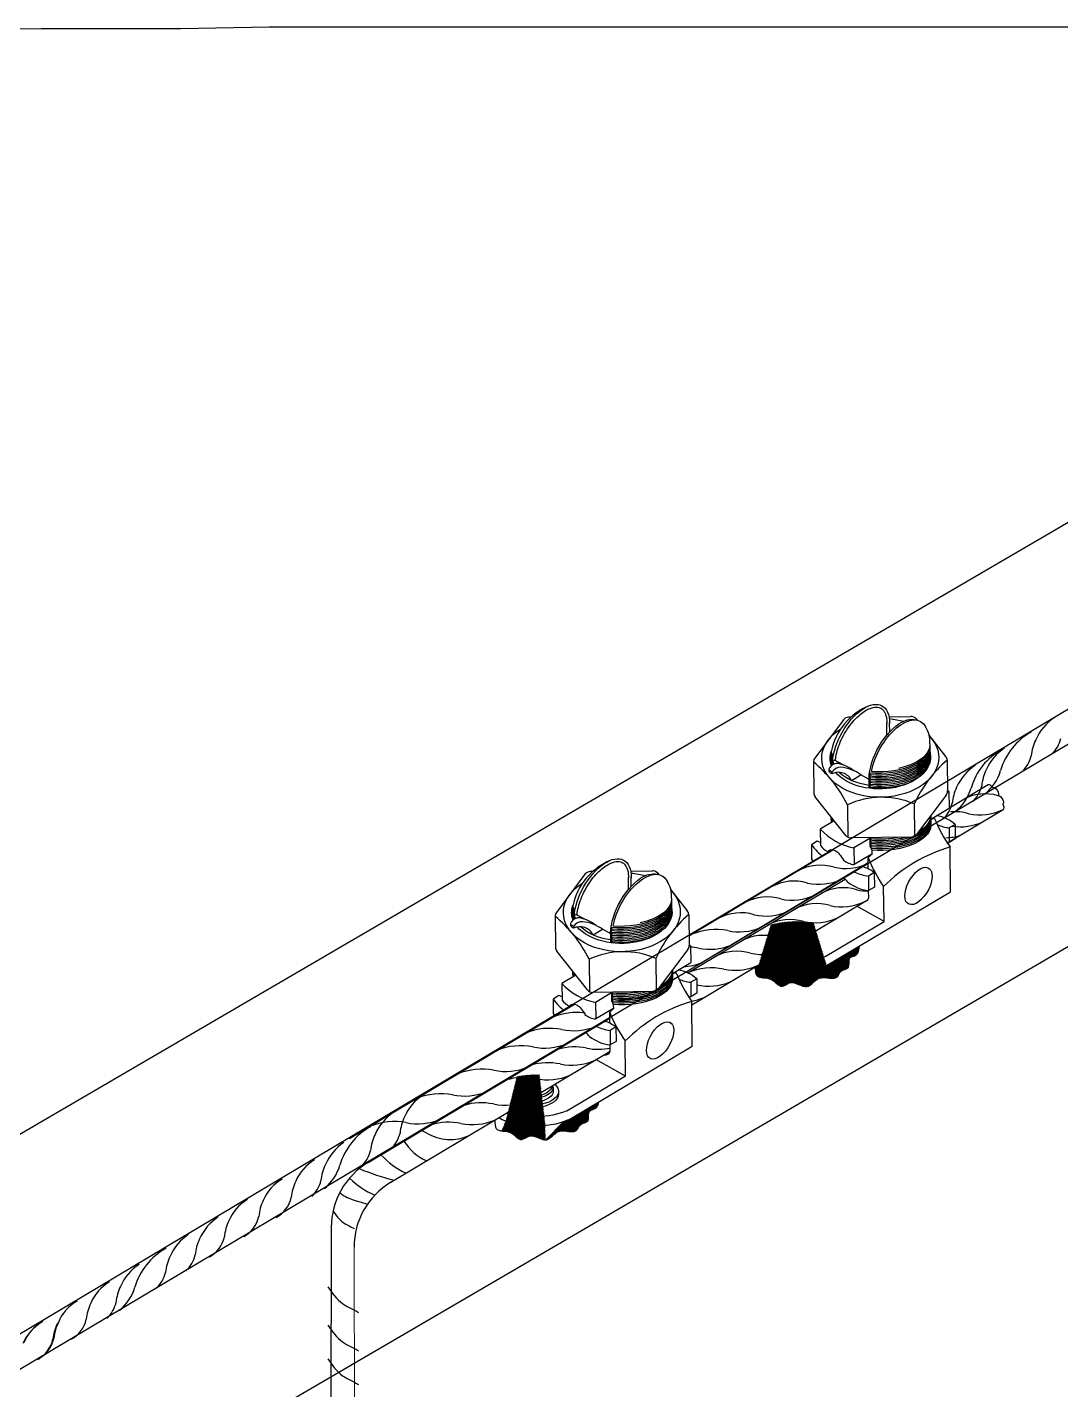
# Model space of a CAD drawing. Header units: millimetres. Extents: x 4236 to 4463, y 1839 to 1973.
# Drawn here: x 4356.05 to 4359.89, y 1887.95 to 1893 of the extents above; entities that cross this region are included whole.
import ezdxf

# ---------------------------------------------------------------- set-up
doc = ezdxf.new("R2010")
doc.units = ezdxf.units.MM
doc.layers.get('0').update_dxf_attribs({"lineweight": 25})
for name, color, linetype in [('C01', 1, 'Continuous'), ('C02', 42, 'Continuous'), ('C025', 42, 'Continuous'), ('C03', 7, 'Continuous')]:
    doc.layers.add(name, color=color, linetype=linetype)
pattern_1 = [(129.8500213, (4078.481755, 2019.4995765), (0.001938778165, 0.00161819875), [])]
pattern_2 = [(129.8500213, (4079.402329, 2018.8602296), (0.001938778165, 0.00161819875), [])]

msp = doc.modelspace()

# ---------------------------------------------------------------- hatches: boundary and pattern name
at = {"layer": 'C01'}
h = msp.add_hatch(dxfattribs=at)
h.set_pattern_fill('ANSI31', color=256, scale=0.020203, angle=174.85, style=0)
h.set_pattern_definition(pattern_1)
edge = h.paths.add_edge_path()
edge.add_line((4358.7585, 1889.5187), (4358.7538, 1889.5158))
edge.add_line((4358.7538, 1889.5158), (4358.7538, 1889.5158))
edge.add_spline(control_points=[(4358.7538, 1889.5158), (4358.7537, 1889.5032), (4358.7536, 1889.4806), (4358.771, 1889.4766), (4358.7799, 1889.4755)], knot_values=[0, 0, 0, 0, 0.800748, 1.441693, 1.441693, 1.441693, 1.441693], degree=3, periodic=0)
edge.add_line((4358.7799, 1889.4755), (4358.7953, 1889.5123))
edge.add_ellipse((4358.8991, 1889.59), major_axis=(0.183, 0.0023), ratio=0.509483, start_angle=124.9405, end_angle=136.2339)
edge.add_line((4358.7678, 1889.5238), (4358.7675, 1889.524))
edge.add_line((4358.7675, 1889.524), (4358.7585, 1889.5187))
h = msp.add_hatch(dxfattribs=at)
h.set_pattern_fill('ANSI31', color=256, scale=0.020203, angle=174.85, style=0)
h.set_pattern_definition(pattern_1)
edge = h.paths.add_edge_path()
edge.add_line((4358.7951, 1889.5123), (4358.7795, 1889.4755))
edge.add_spline(control_points=[(4358.7795, 1889.4755), (4358.7905, 1889.474), (4358.8122, 1889.4732), (4358.8277, 1889.4586), (4358.8336, 1889.4535)], knot_values=[1.43073, 1.43073, 1.43073, 1.43073, 2.219528, 2.756984, 2.756984, 2.756984, 2.756984], degree=3, periodic=0)
edge.add_line((4358.8336, 1889.4535), (4358.8416, 1889.501))
edge.add_ellipse((4358.8991, 1889.59), major_axis=(0.183, 0.0023), ratio=0.509483, start_angle=108.7095, end_angle=125.0088)
h = msp.add_hatch(dxfattribs=at)
h.set_pattern_fill('ANSI31', color=256, scale=0.020203, angle=174.85, style=0)
h.set_pattern_definition(pattern_1)
edge = h.paths.add_edge_path()
edge.add_line((4358.8416, 1889.501), (4358.8336, 1889.4535))
edge.add_spline(control_points=[(4358.8336, 1889.4535), (4358.8404, 1889.4477), (4358.8544, 1889.437), (4358.8897, 1889.4723), (4358.9232, 1889.4422), (4358.9412, 1889.4421)], knot_values=[2.756984, 2.756984, 2.756984, 2.756984, 3.368252, 4.120728, 5.634216, 5.634216, 5.634216, 5.634216], degree=3, periodic=0)
edge.add_line((4358.9412, 1889.4421), (4358.94, 1889.4995))
edge.add_ellipse((4358.8991, 1889.59), major_axis=(0.183, 0.0023), ratio=0.509483, start_angle=77.4656, end_angle=108.7095)
h = msp.add_hatch(dxfattribs=at)
h.set_pattern_fill('ANSI31', color=256, scale=0.020203, angle=174.85, style=0)
h.set_pattern_definition(pattern_1)
edge = h.paths.add_edge_path()
edge.add_ellipse((4358.8991, 1889.59), major_axis=(0.183, 0.0023), ratio=0.509483, start_angle=49.9297, end_angle=77.4656)
edge.add_line((4358.94, 1889.4995), (4358.9412, 1889.4421))
edge.add_spline(control_points=[(4358.9412, 1889.4421), (4358.9426, 1889.4421), (4358.9597, 1889.4435), (4358.987, 1889.4947), (4359.0565, 1889.4591), (4359.0683, 1889.506), (4359.1099, 1889.5059), (4359.0934, 1889.5521), (4359.1359, 1889.5566), (4359.1387, 1889.5799), (4359.1403, 1889.5929)], knot_values=[5.634216, 5.634216, 5.634216, 5.634216, 5.752118, 7.09934, 8.818976, 9.33721, 10.144992, 10.964097, 11.648698, 12.516217, 12.516217, 12.516217, 12.516217], degree=3, periodic=0)
edge.add_line((4359.1403, 1889.5929), (4359.0179, 1889.5202))
h = msp.add_hatch(dxfattribs=at)
h.set_pattern_fill('ANSI31', color=256, scale=0.020203, angle=174.85, style=0)
h.set_pattern_definition(pattern_2)
edge = h.paths.add_edge_path()
edge.add_line((4357.8292, 1888.9438), (4357.8135, 1888.907))
edge.add_spline(control_points=[(4357.8135, 1888.907), (4357.8245, 1888.9055), (4357.8463, 1888.9047), (4357.8618, 1888.8901), (4357.8677, 1888.885)], knot_values=[1.43073, 1.43073, 1.43073, 1.43073, 2.219528, 2.756984, 2.756984, 2.756984, 2.756984], degree=3, periodic=0)
edge.add_line((4357.8677, 1888.885), (4357.8756, 1888.9324))
edge.add_ellipse((4357.9332, 1889.0215), major_axis=(0.183, 0.0023), ratio=0.509483, start_angle=108.7095, end_angle=125.0088)
h = msp.add_hatch(dxfattribs=at)
h.set_pattern_fill('ANSI31', color=256, scale=0.020203, angle=174.85, style=0)
h.set_pattern_definition(pattern_2)
edge = h.paths.add_edge_path()
edge.add_line((4357.8756, 1888.9324), (4357.8677, 1888.885))
edge.add_spline(control_points=[(4357.8677, 1888.885), (4357.8744, 1888.8791), (4357.8885, 1888.8684), (4357.9237, 1888.9038), (4357.9573, 1888.8736), (4357.9753, 1888.8735)], knot_values=[2.756984, 2.756984, 2.756984, 2.756984, 3.368252, 4.120728, 5.634216, 5.634216, 5.634216, 5.634216], degree=3, periodic=0)
edge.add_line((4357.9753, 1888.8735), (4357.9741, 1888.931))
edge.add_ellipse((4357.9332, 1889.0215), major_axis=(0.183, 0.0023), ratio=0.509483, start_angle=77.4656, end_angle=108.7095)

# ---------------------------------------------------------------- linework, layer by layer
for p, q in [((4359.032, 1889.9438), (4359.032, 1889.9438)), ((4359.032, 1889.9438), (4359.032, 1889.9438)), ((4358.0735, 1889.3712), (4358.0735, 1889.3712)), ((4358.0735, 1889.3712), (4358.0735, 1889.3712))]:
    msp.add_line(p, q)
for p, q in [((4358.7538, 1889.5158), (4358.7538, 1889.5158)), ((4358.0509, 1888.9064), (4358.1337, 1888.9917)), ((4358.0542, 1888.9061), (4358.142, 1888.9966)), ((4358.0574, 1888.9058), (4358.1503, 1889.0016)), ((4358.0606, 1888.9055), (4358.1587, 1889.0065)), ((4358.0638, 1888.9052), (4358.167, 1889.0115)), ((4358.1423, 1888.9825), (4358.1729, 1889.014)), ((4358.149, 1888.9857), (4358.172, 1889.0094)), ((4358.1548, 1888.988), (4358.1705, 1889.0042)), ((4358.162, 1888.9919), (4358.1666, 1888.9966)), ((4357.9768, 1888.8736), (4358.0419, 1888.9406)), ((4357.9812, 1888.8744), (4358.0473, 1888.9426)), ((4357.9872, 1888.877), (4358.053, 1888.9448)), ((4358.006, 1888.8928), (4358.059, 1888.9473)), ((4358.0187, 1888.9022), (4358.0671, 1888.9521)), ((4358.0248, 1888.9049), (4358.0754, 1888.9571)), ((4358.0295, 1888.9061), (4358.0838, 1888.962)), ((4358.0335, 1888.9066), (4358.0921, 1888.967)), ((4358.0374, 1888.907), (4358.1004, 1888.9719)), ((4358.0409, 1888.907), (4358.1087, 1888.9768)), ((4358.0444, 1888.9069), (4358.1171, 1888.9818)), ((4358.0477, 1888.9067), (4358.1254, 1888.9867)), ((4358.0671, 1888.9049), (4358.1372, 1888.9772)), ((4358.0704, 1888.9048), (4358.1356, 1888.9719)), ((4358.0739, 1888.9047), (4358.1353, 1888.9679)), ((4358.0776, 1888.9049), (4358.1353, 1888.9643)), ((4358.1077, 1888.9323), (4358.1353, 1888.9607)), ((4358.1143, 1888.9355), (4358.1354, 1888.9572)), ((4358.1197, 1888.9374), (4358.1353, 1888.9534)), ((4358.1253, 1888.9396), (4358.1346, 1888.9491)), ((4358.0817, 1888.9055), (4358.1006, 1888.9249)), ((4358.0869, 1888.9073), (4358.0964, 1888.917))]:
    msp.add_line(p, q, dxfattribs=at)
for points in [[(4356.9503, 1893.0003), (4356.622, 1892.9946), (4356.1041, 1892.9944), (4355.5984, 1892.9879)], [(4361.9979, 1884.2198), (4361.043, 1886.626), (4361.3609, 1887.1373), (4361.5583, 1887.3625), (4362.286, 1887.8765), (4363.1389, 1888.3087), (4362.9818, 1889.0063), (4362.9529, 1889.3298), (4362.9558, 1889.6617), (4362.9809, 1889.9971), (4363.019, 1890.3311), (4363.0605, 1890.659), (4363.0961, 1890.9759), (4363.1164, 1891.2769), (4363.1129, 1891.5578), (4363.0812, 1891.8171), (4363.0174, 1892.0539), (4362.9181, 1892.2674), (4362.7795, 1892.4567), (4362.5981, 1892.6209), (4362.3703, 1892.7592), (4362.0924, 1892.8708), (4361.2109, 1893.0003), (4356.9503, 1893.0003)]]:
    msp.add_lwpolyline(points, dxfattribs=at)
for centre, radius, start, end in [((4359.9684, 1890.2802), 0.191, 123.5892, 155.9961), ((4359.8933, 1890.1769), 0.2393, 118.927, 163.9453), ((4359.9511, 1890.2819), 0.1746, 154.2039, 174.6387), ((4359.7762, 1890.3877), 0.1133, 312.368, 347.3606), ((4359.7839, 1890.1122), 0.2393, 118.927, 163.9453), ((4359.7842, 1890.1686), 0.1908, 123.5892, 155.9961), ((4359.7819, 1890.2), 0.1649, 120.0095, 120.3153), ((4359.6748, 1890.1039), 0.1908, 123.5892, 155.9961), ((4359.6667, 1890.323), 0.1133, 312.368, 347.3606), ((4359.767, 1890.1703), 0.1744, 154.2039, 174.6387), ((4359.4944, 1890.2934), 0.1763, 309.3582, 343.4186), ((4359.6575, 1890.1056), 0.1744, 154.2039, 174.6387), ((4359.385, 1890.2287), 0.1763, 309.3582, 343.4186), ((4359.6069, 1889.9856), 0.1714, 73.9561, 118.4153), ((4359.4829, 1890.2114), 0.1132, 312.368, 347.3606), ((4359.3735, 1890.1467), 0.1132, 312.368, 347.3606), ((4359.4952, 1889.9173), 0.1735, 73.0857, 95.8516), ((4359.5142, 1890.2318), 0.1969, 261.0015, 294.9983), ((4359.5877, 1890.2757), 0.1969, 257.6725, 294.9983), ((4359.4567, 1890.1914), 0.1969, 271.1806, 286.8854), ((4359.3402, 1889.8844), 0.1747, 154.502, 155.2505), ((4359.0879, 1890.0773), 0.1969, 257.6725, 294.9983), ((4358.9953, 1889.719), 0.1735, 73.0857, 118.5965), ((4358.8967, 1889.6601), 0.1735, 73.0857, 118.5965), ((4358.9892, 1890.0185), 0.1969, 257.6725, 294.9983), ((4359.0798, 1889.6353), 0.1735, 73.0857, 118.5965), ((4359.1723, 1889.9936), 0.1969, 257.6725, 270.5057), ((4358.7981, 1889.6013), 0.1735, 73.0857, 118.5965), ((4358.8906, 1889.9597), 0.1969, 257.6725, 294.9983), ((4358.9812, 1889.5764), 0.1735, 73.0857, 118.5965), ((4359.0737, 1889.9348), 0.1969, 257.6725, 294.9983), ((4358.6994, 1889.5425), 0.1735, 73.0857, 118.5965), ((4358.7919, 1889.9008), 0.1969, 257.6725, 294.9983), ((4358.9751, 1889.876), 0.1969, 257.6725, 294.9983), ((4358.6065, 1889.428), 0.2262, 78.5783, 113.1038), ((4358.6936, 1889.8485), 0.2033, 257.9731, 292.8834), ((4358.8825, 1889.5176), 0.1735, 73.0857, 118.5965), ((4358.585, 1889.7837), 0.2033, 257.9731, 292.8834), ((4358.7839, 1889.4588), 0.1735, 73.0857, 118.5965), ((4358.8764, 1889.8171), 0.1969, 257.6725, 294.9983), ((4358.4978, 1889.3631), 0.2262, 78.5783, 86.034), ((4358.6853, 1889.3999), 0.1735, 73.0857, 118.5965), ((4358.7778, 1889.7583), 0.1969, 257.6725, 294.9983), ((4358.4763, 1889.7189), 0.2033, 273.174, 292.8834), ((4358.5923, 1889.2854), 0.2262, 78.5783, 113.1038), ((4358.6795, 1889.706), 0.2033, 257.9731, 292.8834), ((4358.5808, 1889.6471), 0.2033, 257.4123, 292.8834), ((4358.2768, 1889.6145), 0.2182, 258.6019, 292.6012), ((4358.4822, 1889.5883), 0.2033, 279.9323, 292.8834), ((4358.0903, 1889.12), 0.2262, 82.5118, 113.1876), ((4358.3818, 1889.3117), 0.1747, 154.502, 155.2505), ((4358.0796, 1889.4968), 0.2182, 258.6019, 292.6012), ((4357.9916, 1889.0612), 0.2262, 78.5783, 113.1038), ((4358.1822, 1889.0511), 0.2262, 104.2777, 106.2844), ((4357.8841, 1888.9968), 0.2262, 78.5783, 113.1038), ((4357.972, 1889.4324), 0.2182, 258.6019, 292.6012), ((4358.0836, 1888.9923), 0.2262, 78.5783, 106.2844), ((4358.1715, 1889.4279), 0.2182, 258.6019, 281.7133), ((4357.8269, 1889.3457), 0.2182, 258.6019, 292.6012), ((4357.9849, 1888.9335), 0.2262, 78.5783, 106.2844), ((4358.0728, 1889.3691), 0.2182, 258.6019, 292.6012), ((4357.739, 1888.9101), 0.2262, 78.5783, 113.1038), ((4357.8947, 1888.8792), 0.2262, 78.5783, 106.6845), ((4357.9826, 1889.3148), 0.2182, 258.6019, 292.6012), ((4357.6269, 1888.8811), 0.191, 123.5892, 155.9961), ((4357.5861, 1888.8187), 0.2262, 78.5783, 113.1038), ((4357.674, 1889.2544), 0.2182, 258.6019, 292.6012), ((4357.7372, 1888.7851), 0.2262, 78.5783, 106.6845), ((4357.8251, 1889.2208), 0.2182, 258.6019, 292.6012), ((4357.4138, 1888.7159), 0.2262, 78.5783, 113.1038), ((4357.5175, 1888.8164), 0.191, 123.5892, 155.9961), ((4357.6097, 1888.8828), 0.1746, 154.2039, 174.6387), ((4357.5017, 1889.1515), 0.2182, 258.6019, 292.6012), ((4357.6161, 1888.7131), 0.2262, 78.5783, 106.4465), ((4357.704, 1889.1487), 0.2182, 258.6019, 292.6012), ((4357.4425, 1888.7132), 0.2393, 118.927, 163.9453), ((4357.5003, 1888.8182), 0.1746, 154.2039, 174.6387), ((4357.3253, 1888.9239), 0.1133, 312.368, 347.3606), ((4357.4547, 1888.7538), 0.1659, 61.1713, 68.4917), ((4357.6226, 1889.05), 0.1746, 239.7579, 293.5706), ((4357.3334, 1888.7049), 0.1908, 123.5892, 155.9961), ((4357.331, 1888.7362), 0.1649, 120.0095, 120.3153), ((4357.6102, 1888.9671), 0.1872, 211.4671, 246.2311), ((4357.2009, 1888.6566), 0.1647, 120.0095, 157.279), ((4357.2159, 1888.8593), 0.1133, 312.368, 347.3606), ((4357.5887, 1889.026), 0.3053, 222.885, 244.69), ((4357.3161, 1888.7066), 0.1744, 154.2039, 174.6387), ((4357.0435, 1888.8297), 0.1763, 309.3582, 343.4186), ((4357.6537, 1889.669), 0.9745, 247.7548, 255.8209), ((4357.0805, 1888.5855), 0.1647, 120.0095, 157.279), ((4357.206, 1888.6443), 0.1744, 154.2039, 174.6387), ((4357.032, 1888.7476), 0.1132, 312.368, 347.3606), ((4357.4451, 1888.9217), 0.2727, 223.9868, 247.9132), ((4356.953, 1888.5099), 0.1649, 120.0095, 157.279), ((4357.0856, 1888.5733), 0.1744, 154.2039, 174.6387), ((4356.9219, 1888.6853), 0.1132, 298.8635, 347.3606), ((4356.8668, 1888.4289), 0.191, 123.5892, 155.9961), ((4356.8015, 1888.6143), 0.1132, 298.8635, 347.3606), ((4356.9581, 1888.4976), 0.1746, 154.2039, 174.6387), ((4356.7574, 1888.3643), 0.191, 123.5892, 155.9961), ((4356.8495, 1888.4306), 0.1746, 154.2039, 174.6387), ((4356.6738, 1888.5387), 0.1133, 298.8635, 347.3606), ((4356.6823, 1888.261), 0.2393, 118.927, 163.9453), ((4356.7401, 1888.366), 0.1746, 154.2039, 174.6387), ((4356.5652, 1888.4717), 0.1133, 312.368, 347.3606), ((4356.5732, 1888.2527), 0.1908, 123.5892, 155.9961), ((4356.5709, 1888.284), 0.1649, 120.0095, 120.3153), ((4356.4557, 1888.4071), 0.1133, 312.368, 347.3606), ((4356.4407, 1888.2044), 0.1647, 120.0095, 157.279), ((4356.5559, 1888.2544), 0.1744, 154.2039, 174.6387), ((4356.2834, 1888.3775), 0.1763, 309.3582, 343.4186), ((4356.3203, 1888.1333), 0.1647, 120.0095, 157.279), ((4356.4458, 1888.1921), 0.1744, 154.2039, 174.6387), ((4356.2719, 1888.2954), 0.1132, 312.368, 347.3606), ((4356.1893, 1888.0545), 0.1649, 120.0095, 157.279), ((4356.1929, 1888.0577), 0.1649, 120.0095, 157.279), ((4356.3219, 1888.1178), 0.1744, 154.2039, 174.6387), ((4356.3254, 1888.1211), 0.1744, 154.2039, 174.6387), ((4356.1617, 1888.2331), 0.1132, 298.8635, 347.3606), ((4356.0378, 1888.1589), 0.1132, 298.8635, 347.3606), ((4356.0414, 1888.1621), 0.1132, 298.8635, 347.3606)]:
    msp.add_arc(centre, radius, start, end, dxfattribs=at)
at = {"layer": 'C01', "extrusion": (0, 0, -1)}
for centre, start_param, end_param in [((4359.2168, 1890.3147), 2.82911, 3.033291), ((4359.2167, 1890.3206), 2.821407, 3.005872), ((4359.2166, 1890.3266), 2.810761, 2.978933), ((4359.2165, 1890.3325), 2.793246, 2.954838), ((4359.2169, 1890.3028), 6.213743, 8.08479), ((4359.2168, 1890.3147), 6.213743, 8.082697), ((4359.2166, 1890.3266), 6.213743, 8.073992), ((4359.2167, 1890.3206), 6.213743, 8.059008), ((4359.2169, 1890.3088), 6.213743, 8.059873), ((4359.217, 1890.2969), 6.213743, 8.060207), ((4359.2165, 1890.3325), 6.202235, 8.033197), ((4359.2165, 1890.3385), 0, 1.198297), ((4359.2169, 1890.3088), 2.844033, 3.061758), ((4359.2158, 1890.3044), 2.82911, 3.006963), ((4359.2159, 1890.2985), 2.829496, 3.01018), ((4359.2171, 1890.2909), 2.874607, 3.064029), ((4359.2172, 1890.285), 2.922988, 2.981561), ((4359.2171, 1890.2909), 6.213743, 8.085385), ((4359.2172, 1890.285), 6.213743, 8.059381), ((4359.2172, 1890.279), 0.509617, 1.801693), ((4359.2173, 1890.2731), 0.933017, 1.776481), ((4359.2199, 1890.0711), 2.9666, 3.13369), ((4359.2198, 1890.077), 2.916017, 3.072351), ((4359.2197, 1890.083), 2.863257, 3.017639), ((4359.22, 1890.0651), 6.219825, 8.085504), ((4359.2201, 1890.0532), 6.213743, 8.078571), ((4359.22, 1890.0592), 6.198378, 8.059471), ((4359.2202, 1890.0473), 6.213743, 8.059589), ((4359.2203, 1890.0413), 6.213743, 8.049984), ((4359.2203, 1890.0413), 6.213743, 8.049984), ((4359.2199, 1890.0711), 6.251289, 7.06151), ((4359.2198, 1890.077), 0.031775, 0.717535), ((4359.2198, 1890.077), 1.057649, 1.801228), ((4359.2199, 1890.0711), 0.937211, 1.7767), ((4359.2197, 1890.083), 1.200274, 1.775937), ((4358.2583, 1889.742), 6.213743, 8.082697), ((4358.2582, 1889.7539), 6.213743, 8.073992), ((4358.2583, 1889.748), 6.213743, 8.059008), ((4358.2581, 1889.7599), 6.202235, 8.033197), ((4358.258, 1889.7658), 0, 1.198297), ((4358.2584, 1889.7361), 2.844033, 3.061758), ((4358.2575, 1889.7259), 2.829496, 3.01018), ((4358.2574, 1889.7318), 2.82911, 3.006963), ((4358.2586, 1889.7183), 2.874607, 3.064029), ((4358.2583, 1889.742), 2.82911, 3.033291), ((4358.2583, 1889.748), 2.821407, 3.005872), ((4358.2582, 1889.7539), 2.810761, 2.978933), ((4358.2581, 1889.7599), 2.793246, 2.954838), ((4358.2585, 1889.7302), 6.213743, 8.08479), ((4358.2586, 1889.7183), 6.213743, 8.085385), ((4358.2584, 1889.7361), 6.213743, 8.059873), ((4358.2586, 1889.7242), 6.213743, 8.060207), ((4358.2587, 1889.7124), 6.213743, 8.059381), ((4358.2587, 1889.7124), 2.922988, 2.981561), ((4358.2588, 1889.7064), 0.509617, 1.801693), ((4358.2589, 1889.7005), 0.933017, 1.776481), ((4358.2614, 1889.4984), 2.9666, 3.13369), ((4358.2614, 1889.5044), 2.916017, 3.072351), ((4358.2613, 1889.5103), 2.863257, 3.017639), ((4358.2615, 1889.4925), 6.219825, 8.085504), ((4358.2616, 1889.4866), 6.198378, 8.059471), ((4358.2614, 1889.4984), 6.251289, 7.06151), ((4358.2614, 1889.5044), 0.031775, 0.717535), ((4358.2617, 1889.4806), 6.213743, 8.078571), ((4358.2617, 1889.4747), 6.213743, 8.059589), ((4358.2618, 1889.4687), 6.213743, 8.049984), ((4358.2618, 1889.4687), 6.213743, 8.049984), ((4358.2614, 1889.5044), 1.057649, 1.801228), ((4358.2614, 1889.4984), 0.937211, 1.7767), ((4358.2613, 1889.5103), 1.200274, 1.775937)]:
    msp.add_ellipse(centre, major_axis=(0.185, 0.0024), ratio=0.509483, start_param=start_param, end_param=end_param, dxfattribs=at)
at = {"layer": 'C01'}
msp.add_spline([(4358.7538, 1889.5158), (4358.759, 1889.4838), (4358.8141, 1889.4682), (4358.8535, 1889.4436), (4358.881, 1889.4566), (4358.9453, 1889.4424), (4358.9902, 1889.4733), (4359.0593, 1889.4806), (4359.0703, 1889.4984), (4359.0991, 1889.5139), (4359.1036, 1889.5467), (4359.1277, 1889.5602), (4359.1403, 1889.593)], degree=3, dxfattribs=at)
for points, knots in [([(4357.7879, 1888.9472), (4357.7878, 1888.9347), (4357.7876, 1888.8998), (4357.8503, 1888.9142), (4357.8819, 1888.8618), (4357.9252, 1888.9053), (4357.9809, 1888.8506), (4358.021, 1888.9262), (4358.0905, 1888.8905), (4358.1024, 1888.9375), (4358.144, 1888.9374), (4358.1275, 1888.9836), (4358.1662, 1888.9877), (4358.1716, 1889.0055), (4358.1731, 1889.0151)], [0, 0, 0, 0, 0.385176, 1.067638, 1.620198, 1.982154, 2.766886, 3.414927, 4.242107, 4.491388, 4.879948, 5.273954, 5.603261, 5.920499, 5.920499, 5.920499, 5.920499]), ([(4357.2124, 1888.6785), (4357.2162, 1888.6748), (4357.2293, 1888.6634), (4357.2461, 1888.6563), (4357.3149, 1888.635)], [0.04022643, 0.04022643, 0.04022643, 0.04022643, 0.05536196, 0.09078087, 0.09078087, 0.09078087, 0.09078087]), ([(4357.1861, 1888.6113), (4357.1974, 1888.595), (4357.2179, 1888.5655), (4357.2522, 1888.553), (4357.2653, 1888.5446)], [0, 0, 0, 0, 0.05536196, 0.0999282, 0.0999282, 0.0999282, 0.0999282]), ([(4357.1682, 1888.3288), (4357.1844, 1888.3055), (4357.2137, 1888.2635), (4357.2627, 1888.2455), (4357.2814, 1888.2336)], [0, 0, 0, 0, 0.05536196, 0.0999282, 0.0999282, 0.0999282, 0.0999282]), ([(4357.1682, 1888.1866), (4357.1844, 1888.1633), (4357.2137, 1888.1213), (4357.2627, 1888.1034), (4357.2814, 1888.0914)], [0, 0, 0, 0, 0.05536196, 0.0999282, 0.0999282, 0.0999282, 0.0999282]), ([(4357.1682, 1888.0614), (4357.1844, 1888.0381), (4357.2137, 1887.996), (4357.2627, 1887.9781), (4357.2814, 1887.9662)], [0, 0, 0, 0, 0.05536196, 0.0999282, 0.0999282, 0.0999282, 0.0999282])]:
    msp.add_open_spline(points, degree=3, knots=knots, dxfattribs=at)
at = {"layer": 'C02'}
for p, q in [((4354.7915, 1887.4201), (4361.2174, 1891.248)), ((4354.9743, 1887.3966), (4361.2084, 1891.114)), ((4359.2421, 1890.3748), (4359.2415, 1890.4201)), ((4359.2522, 1890.3861), (4359.2518, 1890.4202)), ((4359.0326, 1890.2989), (4359.0329, 1890.2745)), ((4359.0404, 1890.2649), (4359.0403, 1890.2771)), ((4359.1803, 1890.216), (4359.1758, 1890.2105)), ((4359.1758, 1890.2105), (4359.1804, 1890.2041)), ((4359.1804, 1890.2041), (4359.1758, 1890.1986)), ((4359.1762, 1890.178), (4359.1759, 1890.2009)), ((4359.1802, 1890.2279), (4359.176, 1890.2224)), ((4359.176, 1890.2224), (4359.1803, 1890.216)), ((4359.1774, 1890.2341), (4359.1802, 1890.2279)), ((4359.1758, 1890.1986), (4359.1806, 1890.1922)), ((4359.1806, 1890.1922), (4359.1761, 1890.1867)), ((4359.1761, 1890.1867), (4359.1808, 1890.1804)), ((4359.1807, 1890.1804), (4359.1784, 1890.1776)), ((4359.4773, 1890.1077), (4359.6169, 1890.1913)), ((4359.6726, 1890.0983), (4359.4642, 1889.9732)), ((4358.5077, 1889.63), (4359.0417, 1889.9497)), ((4359.1785, 1889.9945), (4359.1789, 1889.9637)), ((4359.1833, 1889.9902), (4359.1787, 1889.9847)), ((4359.1787, 1889.9847), (4359.1834, 1889.9783)), ((4359.1834, 1889.9783), (4359.1787, 1889.9728)), ((4359.1787, 1889.9728), (4359.1835, 1889.9664)), ((4359.1789, 1889.9637), (4359.1854, 1889.9484)), ((4359.1835, 1889.9664), (4359.1801, 1889.9608)), ((4359.1801, 1889.9608), (4359.1836, 1889.9546)), ((4359.1803, 1889.9945), (4359.1834, 1889.9902)), ((4359.1836, 1889.9546), (4359.1832, 1889.9537)), ((4359.1854, 1889.9484), (4359.1856, 1889.9325)), ((4359.4783, 1889.7939), (4359.4762, 1889.96)), ((4359.1726, 1889.9009), (4358.4973, 1889.4955)), ((4359.1729, 1889.8788), (4359.1723, 1889.9196)), ((4358.2837, 1889.8022), (4358.2831, 1889.8475)), ((4358.2938, 1889.8134), (4358.2933, 1889.8476)), ((4358.5028, 1889.4931), (4359.0867, 1889.8412)), ((4359.1744, 1889.7715), (4359.174, 1889.7987)), ((4359.2312, 1889.6835), (4359.2296, 1889.8134)), ((4358.5179, 1889.3749), (4359.1719, 1889.7656)), ((4359.0177, 1889.5201), (4359.4783, 1889.7939)), ((4358.0741, 1889.7263), (4358.0744, 1889.7018)), ((4358.082, 1889.6922), (4358.0818, 1889.7045)), ((4359.2312, 1889.6835), (4359.1297, 1889.7404)), ((4358.2217, 1889.6553), (4358.2176, 1889.6497)), ((4358.2176, 1889.6497), (4358.2219, 1889.6434)), ((4358.219, 1889.6614), (4358.2217, 1889.6553)), ((4359.0127, 1889.5536), (4359.2312, 1889.6835)), ((4358.2219, 1889.6434), (4358.2173, 1889.6379)), ((4358.2173, 1889.6379), (4358.222, 1889.6315)), ((4358.222, 1889.6315), (4358.2174, 1889.626)), ((4358.2177, 1889.6054), (4358.2174, 1889.6282)), ((4358.2174, 1889.626), (4358.2222, 1889.6196)), ((4358.2222, 1889.6196), (4358.2176, 1889.6141)), ((4358.2176, 1889.6141), (4358.2223, 1889.6077)), ((4358.2223, 1889.6077), (4358.22, 1889.605)), ((4358.9623, 1889.6402), (4358.9619, 1889.6284)), ((4358.7678, 1889.5238), (4358.7675, 1889.524)), ((4358.2201, 1889.4218), (4358.2205, 1889.3911)), ((4358.2249, 1889.4057), (4358.2202, 1889.4002)), ((4358.2202, 1889.4002), (4358.225, 1889.3938)), ((4358.2248, 1889.4176), (4358.2203, 1889.4121)), ((4358.2203, 1889.4121), (4358.2249, 1889.4057)), ((4358.225, 1889.3938), (4358.2216, 1889.3882)), ((4358.2218, 1889.4218), (4358.225, 1889.4176)), ((4357.2478, 1888.8786), (4358.0834, 1889.377)), ((4358.2145, 1889.3062), (4358.2139, 1889.347)), ((4358.2205, 1889.3911), (4358.227, 1889.3758)), ((4358.2216, 1889.3882), (4358.2252, 1889.3819)), ((4358.2252, 1889.3819), (4358.2247, 1889.3811)), ((4358.227, 1889.3758), (4358.2272, 1889.3599)), ((4358.5198, 1889.2212), (4358.5177, 1889.3874)), ((4357.3173, 1888.7898), (4358.2142, 1889.3255)), ((4358.2728, 1889.1109), (4358.2711, 1889.2408)), ((4357.4017, 1888.7163), (4358.2157, 1889.2025)), ((4358.0593, 1888.9474), (4358.5198, 1889.2212)), ((4358.2159, 1889.2034), (4358.2156, 1889.2261)), ((4358.2728, 1889.1097), (4358.1626, 1889.1715)), ((4358.0543, 1888.981), (4358.2728, 1889.1109)), ((4358.0035, 1889.0678), (4358.0037, 1889.0552)), ((4357.1809, 1888.5489), (4357.1688, 1883.6173))]:
    msp.add_line(p, q, dxfattribs=at)
at = {"layer": 'C02', "lineweight": 0}
msp.add_line((4357.2814, 1883.6241), (4357.2653, 1888.4759), dxfattribs=at)
at = {"layer": 'C02'}
for centre, radius, start, end in [((4359.2668, 1890.2654), 0.2367, 115.6678, 171.8613), ((4359.3368, 1890.3402), 0.0917, 81.2847, 123.4103), ((4359.3025, 1890.3518), 0.0987, 354.5969, 33.5631), ((4359.5752, 1889.5395), 0.5494, 106.5291, 108.0889), ((4359.887, 1890.2501), 0.5029, 201.4441, 215.2221), ((4359.643, 1889.3986), 0.5857, 106.5536, 134.9053), ((4358.3084, 1889.6928), 0.2367, 115.6678, 171.8613), ((4359.5858, 1889.5048), 0.5857, 133.0925, 134.9053), ((4359.6404, 1890.1035), 0.5029, 201.4441, 215.2221), ((4358.3784, 1889.7675), 0.0917, 81.2847, 123.4103), ((4358.3441, 1889.7792), 0.0987, 354.5969, 33.5631), ((4359.1562, 1889.7758), 0.0188, 274.7201, 346.7494), ((4358.6168, 1888.9669), 0.5494, 106.5291, 108.0889), ((4358.9285, 1889.6774), 0.5029, 201.4441, 215.2221), ((4358.6273, 1888.9322), 0.5857, 133.0925, 134.9053), ((4358.6819, 1889.5308), 0.5029, 201.4441, 215.2221), ((4358.6846, 1888.826), 0.5857, 106.5536, 134.9053), ((4358.1976, 1889.2076), 0.0188, 254.6651, 346.7494), ((4357.4609, 1888.5494), 0.28, 120.85, 180.0963), ((4357.5453, 1888.4759), 0.28, 120.85, 180)]:
    msp.add_arc(centre, radius, start, end, dxfattribs=at)
at = {"layer": 'C02', "extrusion": (0, 0, -1)}
for centre, major_axis, ratio, start_param, end_param in [((4359.1459, 1890.3443), (0.0787, 0.139), 0.509483, 3.942773, 7.036742), ((4359.288, 1890.2871), (0.0822, 0.145), 0.529306, 3.818947, 5.448871), ((4359.288, 1890.2866), (0.0787, 0.139), 0.509483, 4.100464, 6.597026), ((4359.6262, 1890.1758), (-0.0093, 0.0155), 0.509483, 0, 1.591835), ((4359.6437, 1890.165), (-0.0093, 0.0155), 0.509483, 0, 3.139239), ((4359.6621, 1890.1343), (-0.0093, 0.0155), 0.509483, 0, 3.141593), ((4359.6631, 1890.1141), (-0.0094, 0.0158), 0.509483, 1.563328, 3.141593), ((4358.1875, 1889.7717), (0.0787, 0.139), 0.509483, 3.942773, 7.036742), ((4358.3296, 1889.714), (0.0787, 0.139), 0.509483, 4.100464, 6.597026), ((4359.3591, 1889.8154), (0.0377, 0.0665), 0.509483, 0.328787, 6.597026), ((4358.3295, 1889.7144), (0.0822, 0.145), 0.529306, 3.818947, 5.448871), ((4358.8814, 1889.6254), (-0.0806, -0.0012), 0.509483, 3.098176, 4.874825), ((4358.8812, 1889.6398), (-0.0806, -0.0012), 0.509483, 3.163261, 4.569951), ((4358.8811, 1889.6461), (-0.0764, -0.0011), 0.510603, 3.446867, 4.296855), ((4358.8987, 1889.6255), (0.183, 0.0023), 0.509483, 0.904807, 2.123307), ((4358.8991, 1889.59), (0.183, 0.0023), 0.509483, 0.867995, 2.37773), ((4358.4006, 1889.2427), (0.0377, 0.0665), 0.509483, 0.328787, 6.597026), ((4357.923, 1889.0528), (-0.0806, -0.0012), 0.509483, 3.098176, 5.032945), ((4357.9227, 1889.0672), (-0.0806, -0.0012), 0.509483, 2.968722, 4.765642), ((4357.9227, 1889.0735), (-0.0764, -0.0011), 0.510603, 3.169707, 4.562454), ((4357.9407, 1889.0174), (0.183, 0.0023), 0.509483, 0.867995, 2.438372), ((4357.9402, 1889.0529), (0.183, 0.0023), 0.509483, 0.904807, 2.186452)]:
    msp.add_ellipse(centre, major_axis=major_axis, ratio=ratio, start_param=start_param, end_param=end_param, dxfattribs=at)
at = {"layer": 'C02'}
for points in [[(4359.0508, 1890.2805), (4359.051, 1890.2842), (4359.0535, 1890.3026), (4359.062, 1890.333), (4359.0757, 1890.3653), (4359.0938, 1890.3969), (4359.1148, 1890.4249), (4359.1366, 1890.4473), (4359.1572, 1890.4632), (4359.1753, 1890.473), (4359.1902, 1890.4779), (4359.2022, 1890.4791), (4359.2118, 1890.4779), (4359.2198, 1890.4747), (4359.2266, 1890.4695), (4359.2326, 1890.4619), (4359.2376, 1890.4511), (4359.241, 1890.4367), (4359.2416, 1890.4248), (4359.2415, 1890.4184)], [(4358.0923, 1889.7078), (4358.0925, 1889.7116), (4358.095, 1889.7299), (4358.1036, 1889.7604), (4358.1173, 1889.7927), (4358.1354, 1889.8242), (4358.1564, 1889.8522), (4358.1782, 1889.8747), (4358.1988, 1889.8906), (4358.2168, 1889.9004), (4358.2318, 1889.9052), (4358.2437, 1889.9065), (4358.2534, 1889.9053), (4358.2613, 1889.9021), (4358.2682, 1889.8969), (4358.2741, 1889.8893), (4358.2792, 1889.8785), (4358.2825, 1889.8641), (4358.2832, 1889.8521), (4358.2831, 1889.8458)]]:
    msp.add_open_spline(points, degree=3, knots=[3.942773, 3.942773, 3.942773, 3.942773, 4.152047, 4.373331, 4.607258, 4.841184, 5.075111, 5.298225, 5.504103, 5.689757, 5.855803, 6.005181, 6.14422, 6.28326, 6.422299, 6.561339, 6.707536, 6.872139, 7.036742, 7.036742, 7.036742, 7.036742], dxfattribs=at)
at = {"layer": 'C025'}
for p, q in [((4359.0804, 1890.4314), (4358.9743, 1890.2899)), ((4359.1086, 1890.4414), (4359.0997, 1890.4412)), ((4359.2496, 1890.4433), (4359.3305, 1890.4443)), ((4359.3501, 1890.435), (4359.3541, 1890.4299)), ((4359.3989, 1890.3732), (4359.4598, 1890.2961)), ((4358.9693, 1890.2748), (4358.9708, 1890.1612)), ((4359.0419, 1890.2796), (4359.047, 1890.2826)), ((4359.0795, 1890.2644), (4359.047, 1890.2826)), ((4359.4651, 1890.2812), (4359.4666, 1890.1675)), ((4359.038, 1890.2378), (4359.0381, 1890.2316)), ((4359.1104, 1890.2063), (4359.1456, 1890.2273)), ((4359.1758, 1890.2105), (4359.1456, 1890.2273)), ((4359.4617, 1890.1524), (4359.3521, 1890.0063)), ((4359.4718, 1890.1658), (4359.4661, 1890.1624)), ((4359.4718, 1890.1658), (4359.4726, 1890.1043)), ((4359.0894, 1890.0029), (4358.9761, 1890.1463)), ((4359.0953, 1890.1164), (4359.0969, 1889.9966)), ((4359.3432, 1890.1195), (4359.3448, 1889.9998)), ((4359.4045, 1890.0638), (4359.4726, 1890.1043)), ((4359.0464, 1890.0574), (4358.9944, 1890.0265)), ((4358.9944, 1890.0265), (4358.9952, 1889.965)), ((4359.4947, 1890.0439), (4359.4728, 1890.0309)), ((4359.4728, 1890.0309), (4359.4734, 1889.9771)), ((4359.4947, 1890.0439), (4359.4954, 1889.9901)), ((4358.9837, 1889.9814), (4358.9618, 1889.9684)), ((4358.9618, 1889.9684), (4358.9624, 1889.9146)), ((4359.3327, 1889.9964), (4359.109, 1889.9936)), ((4359.1785, 1889.9914), (4359.1196, 1889.9564)), ((4359.1196, 1889.9564), (4359.1203, 1889.8949)), ((4359.4954, 1889.9901), (4359.4734, 1889.9771)), ((4358.9624, 1889.9146), (4358.9689, 1889.9061)), ((4359.0237, 1889.9388), (4359.0236, 1889.9422)), ((4359.1856, 1889.9337), (4359.1203, 1889.8949)), ((4359.1511, 1889.8875), (4359.1726, 1889.9003)), ((4358.1219, 1889.8588), (4358.0158, 1889.7173)), ((4358.1502, 1889.8687), (4358.1413, 1889.8686)), ((4358.2912, 1889.8707), (4358.372, 1889.8717)), ((4358.3916, 1889.8624), (4358.3957, 1889.8573)), ((4359.1951, 1889.8654), (4359.1732, 1889.8524)), ((4359.1732, 1889.8524), (4359.1739, 1889.7986)), ((4359.1951, 1889.8654), (4359.1958, 1889.8116)), ((4358.4405, 1889.8006), (4358.5014, 1889.7235)), ((4359.1958, 1889.8116), (4359.1739, 1889.7986)), ((4358.0109, 1889.7022), (4358.0124, 1889.5886)), ((4358.0834, 1889.7069), (4358.0885, 1889.71)), ((4358.1211, 1889.6917), (4358.0885, 1889.71)), ((4358.5067, 1889.7086), (4358.5082, 1889.5949)), ((4358.0795, 1889.6651), (4358.0796, 1889.659)), ((4358.152, 1889.6337), (4358.1872, 1889.6547)), ((4358.2174, 1889.6379), (4358.1872, 1889.6547)), ((4358.131, 1889.4303), (4358.0176, 1889.5736)), ((4358.1369, 1889.5437), (4358.1384, 1889.424)), ((4358.3848, 1889.5469), (4358.3863, 1889.4271)), ((4358.5032, 1889.5798), (4358.3936, 1889.4336)), ((4358.5134, 1889.5932), (4358.5077, 1889.5898)), ((4358.5134, 1889.5932), (4358.5142, 1889.5317)), ((4358.4461, 1889.4912), (4358.5142, 1889.5317)), ((4358.0879, 1889.4847), (4358.036, 1889.4539)), ((4358.036, 1889.4539), (4358.0368, 1889.3924)), ((4358.5362, 1889.4713), (4358.5143, 1889.4582)), ((4358.5143, 1889.4582), (4358.515, 1889.4045)), ((4358.5362, 1889.4713), (4358.5369, 1889.4175)), ((4358.0252, 1889.4088), (4358.0033, 1889.3957)), ((4358.0033, 1889.3957), (4358.004, 1889.342)), ((4358.3743, 1889.4238), (4358.1506, 1889.4209)), ((4358.2201, 1889.4188), (4358.1611, 1889.3837)), ((4358.5369, 1889.4175), (4358.515, 1889.4045)), ((4358.004, 1889.342), (4358.0105, 1889.3334)), ((4358.0652, 1889.3661), (4358.0652, 1889.3696)), ((4358.1611, 1889.3837), (4358.1619, 1889.3223)), ((4358.2272, 1889.3611), (4358.1619, 1889.3223)), ((4358.2367, 1889.2928), (4358.2148, 1889.2798)), ((4358.2367, 1889.2928), (4358.2374, 1889.239)), ((4358.2148, 1889.2798), (4358.2155, 1889.226)), ((4358.2374, 1889.239), (4358.2155, 1889.226))]:
    msp.add_line(p, q, dxfattribs=at)
for centre, radius, start, end in [((4359.1, 1890.4167), 0.0246, 90.7295, 143.136), ((4359.3308, 1890.4197), 0.0246, 38.3229, 90.7295), ((4358.9939, 1890.2751), 0.0246, 143.136, 180.7295), ((4358.6619, 1889.9033), 0.483, 26.1794, 50.4665), ((4359.0581, 1890.2364), 0.0336, 83.6594, 149.5956), ((4359.0705, 1890.2169), 0.0386, 88.8144, 147.3411), ((4359.022, 1890.1062), 0.1683, 53.7122, 76.2875), ((4359.0587, 1890.1103), 0.1458, 53.3851, 85.0459), ((4359.7819, 1889.9175), 0.483, 130.9924, 155.2795), ((4359.4406, 1890.2809), 0.0246, 0.7295, 38.3229), ((4359.0618, 1890.1833), 0.0539, 25.3877, 116.112), ((4358.9954, 1890.1615), 0.0246, 180.7295, 218.3229), ((4359.442, 1890.1672), 0.0246, 323.136, 0.7295), ((4359.302, 1890.0095), 0.2308, 42.6244, 44.5361), ((4359.2228, 1889.839), 0.3053, 66.7707, 114.6882), ((4359.3975, 1889.9314), 0.1486, 49.1593, 78.5813), ((4359.1643, 1890.1828), 0.2308, 222.6244, 258.8345), ((4359.1087, 1890.0182), 0.0246, 218.3229, 270.7295), ((4359.3324, 1890.021), 0.0246, 270.7295, 323.136), ((4359.4926, 1890.1948), 0.1651, 247.3186, 263.0921), ((4358.9468, 1889.8637), 0.1233, 66.9505, 72.5982), ((4359.055, 1890.0103), 0.075, 217.1369, 245.3981), ((4359.4933, 1890.141), 0.1651, 259.6598, 263.0921), ((4359.1264, 1889.9656), 0.071, 229.4158, 265.1431), ((4358.1416, 1889.844), 0.0246, 90.7295, 143.136), ((4358.3724, 1889.8471), 0.0246, 38.3229, 90.7295), ((4359.1348, 1890.0051), 0.1389, 262.7484, 265.2125), ((4359.1931, 1890.0163), 0.1651, 244.9686, 263.0921), ((4359.1053, 1889.7415), 0.153, 54.0505, 72.5757), ((4358.9957, 1889.7476), 0.1306, 39.1283, 48.9071), ((4359.1907, 1889.95), 0.1523, 232.0071, 263.6538), ((4358.0355, 1889.7025), 0.0246, 143.136, 180.7295), ((4357.7035, 1889.3306), 0.483, 26.1794, 50.4665), ((4358.0997, 1889.6637), 0.0336, 83.6594, 149.5956), ((4358.0635, 1889.5336), 0.1683, 53.7122, 76.2875), ((4358.8235, 1889.3449), 0.483, 130.9924, 155.2795), ((4358.4821, 1889.7082), 0.0246, 0.7295, 38.3229), ((4358.112, 1889.6443), 0.0386, 88.8144, 147.3411), ((4358.1033, 1889.6106), 0.0539, 25.3877, 116.112), ((4358.1002, 1889.5376), 0.1458, 53.3851, 85.0459), ((4358.4836, 1889.5946), 0.0246, 323.136, 0.7295), ((4358.3436, 1889.4369), 0.2308, 42.6244, 44.5361), ((4358.0369, 1889.5889), 0.0246, 180.7295, 218.3229), ((4358.2644, 1889.2664), 0.3053, 66.7707, 114.6882), ((4358.439, 1889.3588), 0.1486, 49.1593, 78.5813), ((4358.2058, 1889.6102), 0.2308, 222.6244, 258.8345), ((4358.5342, 1889.6222), 0.1651, 247.3186, 263.0921), ((4357.9884, 1889.2911), 0.1233, 66.9505, 72.5982), ((4358.0965, 1889.4377), 0.075, 217.1369, 245.3981), ((4358.1502, 1889.4455), 0.0246, 218.3229, 270.7295), ((4358.3739, 1889.4484), 0.0246, 270.7295, 323.136), ((4358.5349, 1889.5684), 0.1651, 259.6598, 263.0921), ((4358.1679, 1889.393), 0.071, 229.4158, 265.1431), ((4358.1764, 1889.4324), 0.1389, 264.0631, 265.2125), ((4358.2346, 1889.4437), 0.1651, 244.9686, 263.0921), ((4358.1469, 1889.1689), 0.153, 54.0505, 71.6109), ((4358.0373, 1889.1749), 0.1306, 39.1283, 48.0152), ((4358.2323, 1889.3774), 0.1523, 232.0071, 263.6538)]:
    msp.add_arc(centre, radius, start, end, dxfattribs=at)
at = {"layer": 'C025', "extrusion": (0, 0, -1)}
for centre, major_axis, ratio, start_param, end_param in [((4359.2171, 1890.2909), (0.2169, 0.0028), 0.675841, 4.87803, 5.133978), ((4359.2171, 1890.2909), (0.2169, 0.0028), 0.675841, 5.719825, 10.265938), ((4359.2171, 1890.2911), (0.1863, 0.0024), 0.622287, 2.905812, 3.383908), ((4359.2171, 1890.2911), (0.1863, 0.0024), 0.622287, 6.148777, 8.952439), ((4359.054, 1890.2487), (0.0266, 0.0004), 0.509483, 2.225509, 3.514547), ((4359.2171, 1890.2911), (0.1761, 0.0022), 0.598456, 2.934325, 3.052271), ((4359.0541, 1890.2426), (0.0266, 0.0004), 0.509483, 2.225509, 3.37668), ((4359.2171, 1890.2911), (0.1761, 0.0022), 0.598456, 1.813596, 2.620475), ((4359.0548, 1889.9055), (0.0255, -0.0429), 0.509483, 2.820425, 4.869091), ((4358.2586, 1889.7183), (0.2169, 0.0028), 0.675841, 4.87803, 5.133978), ((4358.2586, 1889.7183), (0.2169, 0.0028), 0.675841, 5.719825, 10.265938), ((4358.2586, 1889.7184), (0.1863, 0.0024), 0.622287, 2.905812, 3.383908), ((4358.2586, 1889.7184), (0.1761, 0.0022), 0.598456, 2.934325, 3.052271), ((4358.2586, 1889.7184), (0.1863, 0.0024), 0.622287, 6.148777, 8.952439), ((4358.0956, 1889.6761), (0.0266, 0.0004), 0.509483, 2.225509, 3.514547), ((4358.0957, 1889.67), (0.0266, 0.0004), 0.509483, 2.225509, 3.37668), ((4358.2586, 1889.7184), (0.1761, 0.0022), 0.598456, 1.813596, 2.620475), ((4358.8814, 1889.6254), (-0.1008, -0.0015), 0.509483, 2.733891, 4.995787), ((4358.8816, 1889.6151), (-0.1008, -0.0015), 0.509483, 3.034283, 5.14124), ((4358.0964, 1889.3329), (0.0255, -0.0429), 0.509483, 2.820425, 4.869091), ((4357.9231, 1889.0424), (-0.1008, -0.0015), 0.509483, 3.034283, 5.24653), ((4357.923, 1889.0528), (-0.1008, -0.0015), 0.509483, 2.614037, 5.112009)]:
    msp.add_ellipse(centre, major_axis=major_axis, ratio=ratio, start_param=start_param, end_param=end_param, dxfattribs=at)
at = {"layer": 'C025'}
for points in [[(4358.9618, 1889.9684), (4358.9837, 1889.9429), (4359.0025, 1889.9262)], [(4358.0033, 1889.3957), (4358.0253, 1889.3703), (4358.0441, 1889.3536)]]:
    msp.add_spline(points, degree=3, dxfattribs=at)
at = {"layer": 'C03'}
for p, q in [((4354.9016, 1888.2396), (4362.4295, 1892.6326)), ((4356.1583, 1887.3994), (4363.1142, 1891.4595))]:
    msp.add_line(p, q, dxfattribs=at)

doc.saveas('drawing.dxf')
